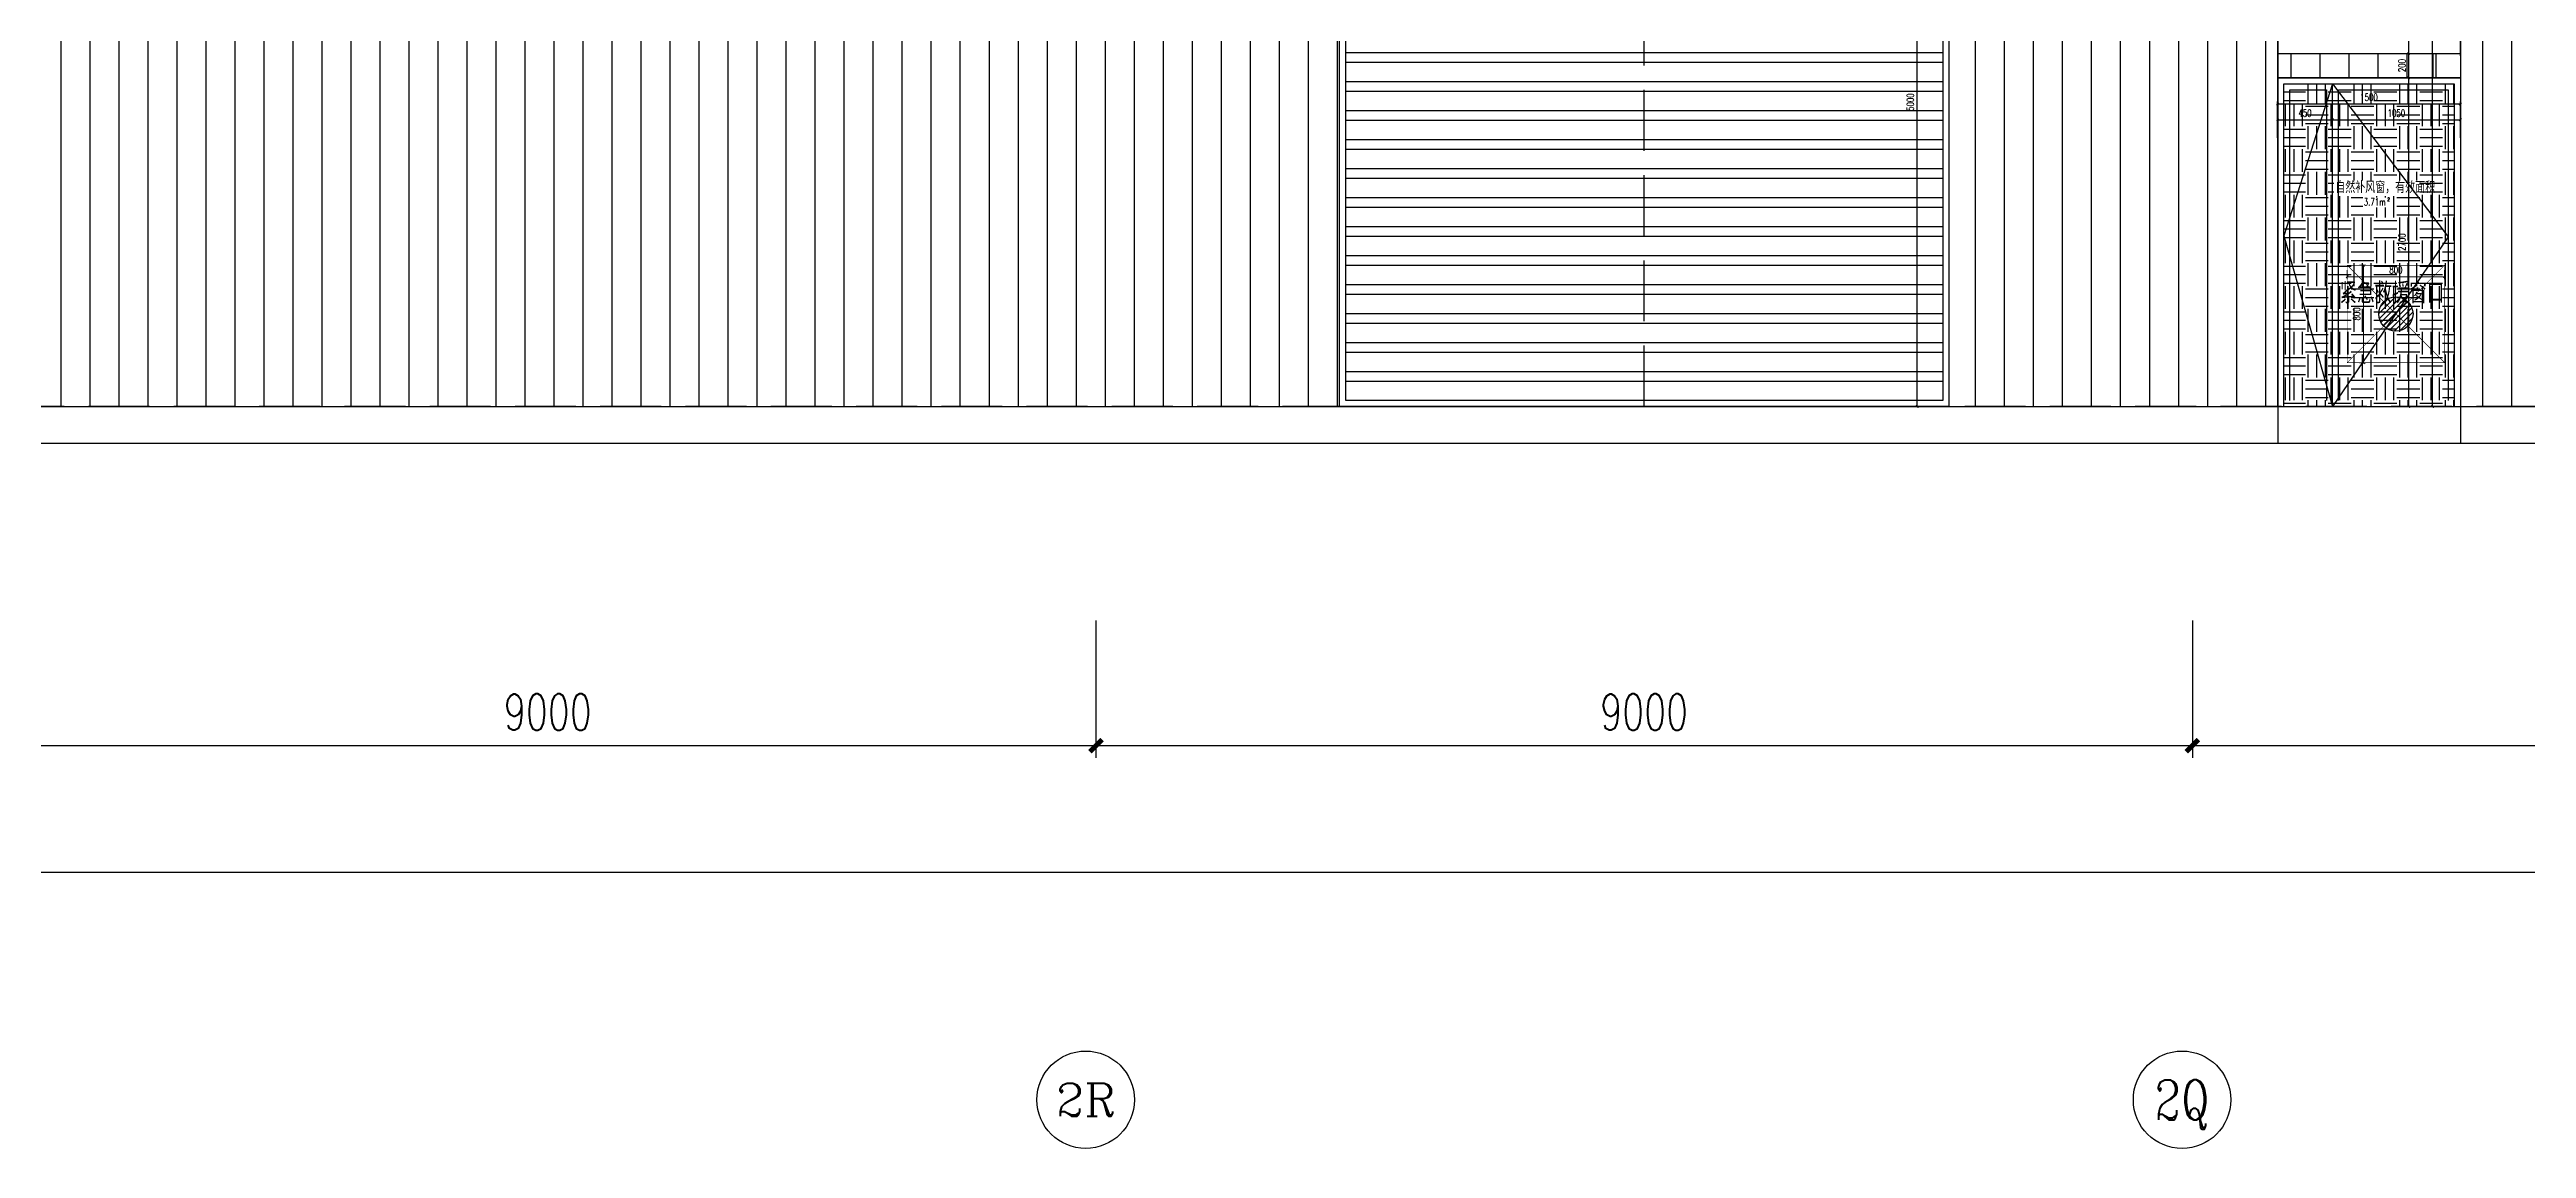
# Model space of a CAD drawing. Extents: x -2377130 to 293730, y -2 to 754590.
# Drawn here: x -1090611 to -1070279, y 511145 to 520169 of the extents above; entities that cross this region are included whole.
import ezdxf
from ezdxf.enums import TextEntityAlignment as Align

# ---------------------------------------------------------------- set-up
doc = ezdxf.new("R2010")
doc.units = 0
doc.header["$LTSCALE"] = 1000
doc.header["$MEASUREMENT"] = 0
for name, pattern in [('__DASH', [0.35, 0.25, -0.1]), ('DASH', [0.35, 0.25, -0.1]), ('DOTE', [2.42, 2, -0.2, 0.02, -0.2])]:
    doc.linetypes.add(name, pattern=pattern)
doc.layers.get('Defpoints').update_dxf_attribs({"color": 210})
for name, color, linetype in [('A-AXIS-D', 1, 'Continuous'), ('A-AXIS-DOTE', 14, 'DOTE'), ('A-HATCH-2', 251, 'Continuous'), ('A-LIN-V', 9, 'Continuous'), ('A-WINDOW', 140, 'Continuous'), ('A-彩色打印层', 22, 'Continuous'), ('A-门窗表显示尺寸', 160, 'Continuous'), ('AS-WALL', 40, 'Continuous'), ('AXIS', 3, 'Continuous'), ('PUB_DIM', 3, 'Continuous'), ('PUB_TEXT', 7, 'Continuous'), ('SPACE', 7, 'Continuous'), ('SPACE_HATCH', 8, 'Continuous')]:
    doc.layers.add(name, color=color, linetype=linetype)
doc.layers.add('A-WALL-HATCH', color=8, linetype='Continuous', lineweight=13)
doc.styles.add('_TCH_AXIS', font='COMPLEX', dxfattribs={"bigfont": 'GBCBIG'})
doc.styles.add('_TCH_DIM_T3', font='SIMPLEX', dxfattribs={"width": 0.705882, "bigfont": 'GBCBIG'})
doc.styles.add('_TCH_SPACE', font='SIMPLEX', dxfattribs={"height": 5, "bigfont": 'GBCBIG'})
doc.styles.add('A-DIM_T3', font='SIMPLEX', dxfattribs={"width": 0.705882, "bigfont": 'GBCBIG'})
doc.styles.add('STYLE1', font='')
doc.styles.get('STYLE1').set_extended_font_data('SimSun')
doc.dimstyles.new('_TCH_ARCH&&100', dxfattribs={"dimtxt": 297.5, "dimasz": 100, "dimexe": 100, "dimexo": 100, "dimgap": 126.25, "dimtad": 1, "dimdec": 0, "dimzin": 0, "dimdsep": 46, "dimtxsty": '_TCH_DIM_T3', "dimblk": 'ARCHTICK', "dimcen": 0.09, "dimclrt": 7, "dimazin": 2, "dimtfac": 1, "dimtdec": 0, "dimtix": 1, "dimtmove": 2, "dimatfit": 3, "dimfxl": 0, "dimtolj": 1, "dimtzin": 0, "dimarcsym": 0})
doc.dimstyles.new('_TCH_ARCH&&20', dxfattribs={"dimtxt": 59.5, "dimasz": 20, "dimexe": 20, "dimexo": 20, "dimgap": 25.25, "dimtad": 1, "dimdec": 0, "dimzin": 0, "dimdsep": 46, "dimtxsty": '_TCH_DIM_T3', "dimblk": 'ARCHTICK', "dimcen": 0.09, "dimclrt": 7, "dimazin": 2, "dimtfac": 1, "dimtdec": 0, "dimtix": 1, "dimtmove": 2, "dimatfit": 3, "dimfxl": 0, "dimtolj": 1, "dimtzin": 0, "dimarcsym": 0})
doc.dimstyles.new('A-DIM&&20', dxfattribs={"dimtxt": 59.5, "dimasz": 20, "dimexe": 20, "dimexo": 20, "dimgap": 25.25, "dimtad": 1, "dimdec": 0, "dimzin": 0, "dimdsep": 46, "dimtxsty": 'A-DIM_T3', "dimblk": 'ARCHTICK', "dimcen": 0.09, "dimclrt": 7, "dimazin": 2, "dimtfac": 1, "dimtdec": 0, "dimtix": 1, "dimtmove": 2, "dimatfit": 3, "dimfxl": 0, "dimtolj": 1, "dimtzin": 0, "dimarcsym": 0})

# ---------------------------------------------------------------- blocks, each defined once
blk = doc.blocks.new('_ArchTick')
at = {"color": 0, "linetype": 'ByBlock', "const_width": 0.4}
blk.add_lwpolyline([(-0.5, -0.5), (0.5, 0.5)], dxfattribs=at)
blk = doc.blocks.new('*D1118')
at = {"layer": 'A-AXIS-D', "color": 0, "lineweight": -2}
for p, q in [((-1104221, 515480), (-1104221, 513313)), ((-946221, 515480), (-946221, 513313)), ((-1104221, 513413), (-946221, 513413))]:
    blk.add_line(p, q, dxfattribs=at)
at = {"layer": 'Defpoints', "color": 0}
for p in [(-1104221, 515580), (-946221, 515580), (-946221, 513413)]:
    blk.add_point(p, dxfattribs=at)
at = {"layer": 'A-AXIS-D', "color": 0, "lineweight": -2, "xscale": 100, "yscale": 100, "zscale": 100, "rotation": 180}
blk.add_blockref('_ArchTick', (-1104221, 513413), dxfattribs=at)
at = {"layer": 'A-AXIS-D', "color": 0, "lineweight": -2, "xscale": 100, "yscale": 100, "zscale": 100}
blk.add_blockref('_ArchTick', (-946221, 513413), dxfattribs=at)
at = {"layer": 'A-AXIS-D', "color": 7, "insert": (-1025221, 513688), "char_height": 297.5, "attachment_point": 5, "style": '_TCH_DIM_T3'}
blk.add_mtext('\\A1;158000', dxfattribs=at)
blk = doc.blocks.new('*D1085')
at = {"layer": 'A-AXIS-D', "color": 0, "lineweight": -2}
for p, q in [((-1091021, 515480), (-1091021, 514353)), ((-1082021, 515480), (-1082021, 514353)), ((-1091021, 514453), (-1082021, 514453))]:
    blk.add_line(p, q, dxfattribs=at)
at = {"layer": 'Defpoints', "color": 0}
for p in [(-1091021, 515580), (-1082021, 515580), (-1082021, 514453)]:
    blk.add_point(p, dxfattribs=at)
at = {"layer": 'A-AXIS-D', "color": 0, "lineweight": -2, "xscale": 100, "yscale": 100, "zscale": 100, "rotation": 180}
blk.add_blockref('_ArchTick', (-1091021, 514453), dxfattribs=at)
at = {"layer": 'A-AXIS-D', "color": 0, "lineweight": -2, "xscale": 100, "yscale": 100, "zscale": 100}
blk.add_blockref('_ArchTick', (-1082021, 514453), dxfattribs=at)
at = {"layer": 'A-AXIS-D', "color": 7, "insert": (-1086521, 514728), "char_height": 297.5, "attachment_point": 5, "style": '_TCH_DIM_T3'}
blk.add_mtext('\\A1;9000', dxfattribs=at)
blk = doc.blocks.new('*D1084')
at = {"layer": 'A-AXIS-D', "color": 0, "lineweight": -2}
for p, q in [((-1082021, 515480), (-1082021, 514353)), ((-1073021, 515480), (-1073021, 514353)), ((-1082021, 514453), (-1073021, 514453))]:
    blk.add_line(p, q, dxfattribs=at)
at = {"layer": 'Defpoints', "color": 0}
for p in [(-1082021, 515580), (-1073021, 515580), (-1073021, 514453)]:
    blk.add_point(p, dxfattribs=at)
at = {"layer": 'A-AXIS-D', "color": 0, "lineweight": -2, "xscale": 100, "yscale": 100, "zscale": 100, "rotation": 180}
blk.add_blockref('_ArchTick', (-1082021, 514453), dxfattribs=at)
at = {"layer": 'A-AXIS-D', "color": 0, "lineweight": -2, "xscale": 100, "yscale": 100, "zscale": 100}
blk.add_blockref('_ArchTick', (-1073021, 514453), dxfattribs=at)
at = {"layer": 'A-AXIS-D', "color": 7, "insert": (-1077521, 514728), "char_height": 297.5, "attachment_point": 5, "style": '_TCH_DIM_T3'}
blk.add_mtext('\\A1;9000', dxfattribs=at)
blk = doc.blocks.new('*D1083')
at = {"layer": 'A-AXIS-D', "color": 0, "lineweight": -2}
for p, q in [((-1073021, 515480), (-1073021, 514353)), ((-1064021, 515480), (-1064021, 514353)), ((-1073021, 514453), (-1064021, 514453))]:
    blk.add_line(p, q, dxfattribs=at)
at = {"layer": 'Defpoints', "color": 0}
for p in [(-1073021, 515580), (-1064021, 515580), (-1064021, 514453)]:
    blk.add_point(p, dxfattribs=at)
at = {"layer": 'A-AXIS-D', "color": 0, "lineweight": -2, "xscale": 100, "yscale": 100, "zscale": 100, "rotation": 180}
blk.add_blockref('_ArchTick', (-1073021, 514453), dxfattribs=at)
at = {"layer": 'A-AXIS-D', "color": 0, "lineweight": -2, "xscale": 100, "yscale": 100, "zscale": 100}
blk.add_blockref('_ArchTick', (-1064021, 514453), dxfattribs=at)
at = {"layer": 'A-AXIS-D', "color": 7, "insert": (-1068521, 514728), "char_height": 297.5, "attachment_point": 5, "style": '_TCH_DIM_T3'}
blk.add_mtext('\\A1;9000', dxfattribs=at)
blk = doc.blocks.new('*D756')
at = {"layer": 'A-门窗表显示尺寸', "color": 0, "lineweight": -2}
for p, q in [((-1075041, 522237), (-1075301, 522237)), ((-1075281, 517237), (-1075281, 522237)), ((-1075041, 517237), (-1075301, 517237))]:
    blk.add_line(p, q, dxfattribs=at)
at = {"layer": 'Defpoints', "color": 0}
for p in [(-1075281, 522237), (-1075021, 522237), (-1075021, 517237)]:
    blk.add_point(p, dxfattribs=at)
at = {"layer": 'A-门窗表显示尺寸', "color": 0, "lineweight": -2, "xscale": 20, "yscale": 20, "zscale": 20}
for p, rotation in [((-1075281, 522237), 90), ((-1075281, 517237), 270)]:
    blk.add_blockref('_ArchTick', p, dxfattribs=dict(at, rotation=rotation))
at = {"layer": 'A-门窗表显示尺寸', "color": 7, "insert": (-1075336, 519737), "char_height": 59.5, "attachment_point": 5, "rotation": 90, "style": 'A-DIM_T3'}
blk.add_mtext('\\A1;5000', dxfattribs=at)
blk = doc.blocks.new('*D898')
at = {"layer": 'A-门窗表显示尺寸', "color": 0, "lineweight": -2}
for p, q in [((-1071395, 520137), (-1071225, 520137)), ((-1071245, 519937), (-1071245, 520137)), ((-1071395, 519937), (-1071225, 519937))]:
    blk.add_line(p, q, dxfattribs=at)
at = {"layer": 'Defpoints', "color": 0}
for p in [(-1071415, 520137), (-1071245, 520137), (-1071415, 519937)]:
    blk.add_point(p, dxfattribs=at)
at = {"layer": 'A-门窗表显示尺寸', "color": 0, "lineweight": -2, "xscale": 20, "yscale": 20, "zscale": 20}
for p, rotation in [((-1071245, 520137), 90), ((-1071245, 519937), 270)]:
    blk.add_blockref('_ArchTick', p, dxfattribs=dict(at, rotation=rotation))
at = {"layer": 'A-门窗表显示尺寸', "color": 7, "insert": (-1071300, 520037), "char_height": 59.5, "attachment_point": 5, "rotation": 90, "style": '_TCH_DIM_T3'}
blk.add_mtext('\\A1;200', dxfattribs=at)
blk = doc.blocks.new('*D899')
at = {"layer": 'A-门窗表显示尺寸', "color": 0, "lineweight": -2}
for p, q in [((-1071395, 521237), (-1071225, 521237)), ((-1071245, 520137), (-1071245, 521237)), ((-1071395, 520137), (-1071225, 520137))]:
    blk.add_line(p, q, dxfattribs=at)
at = {"layer": 'Defpoints', "color": 0}
for p in [(-1071415, 521237), (-1071245, 521237), (-1071415, 520137)]:
    blk.add_point(p, dxfattribs=at)
at = {"layer": 'A-门窗表显示尺寸', "color": 0, "lineweight": -2, "xscale": 20, "yscale": 20, "zscale": 20}
for p, rotation in [((-1071245, 521237), 90), ((-1071245, 520137), 270)]:
    blk.add_blockref('_ArchTick', p, dxfattribs=dict(at, rotation=rotation))
at = {"layer": 'A-门窗表显示尺寸', "color": 7, "insert": (-1071300, 520687), "char_height": 59.5, "attachment_point": 5, "rotation": 90, "style": '_TCH_DIM_T3'}
blk.add_mtext('\\A1;1100', dxfattribs=at)
blk = doc.blocks.new('*D904')
at = {"layer": 'A-门窗表显示尺寸', "color": 0, "lineweight": -2}
for p, q in [((-1071375, 525637), (-1071030, 525637)), ((-1071050, 517237), (-1071050, 525637)), ((-1071375, 517237), (-1071030, 517237))]:
    blk.add_line(p, q, dxfattribs=at)
at = {"layer": 'Defpoints', "color": 0}
for p in [(-1071395, 525637), (-1071050, 525637), (-1071395, 517237)]:
    blk.add_point(p, dxfattribs=at)
at = {"layer": 'A-门窗表显示尺寸', "color": 0, "lineweight": -2, "xscale": 20, "yscale": 20, "zscale": 20}
for p, rotation in [((-1071050, 525637), 90), ((-1071050, 517237), 270)]:
    blk.add_blockref('_ArchTick', p, dxfattribs=dict(at, rotation=rotation))
at = {"layer": 'A-门窗表显示尺寸', "color": 7, "insert": (-1071105, 521437), "char_height": 59.5, "attachment_point": 5, "rotation": 90, "style": '_TCH_DIM_T3'}
blk.add_mtext('\\A1;8400', dxfattribs=at)
blk = doc.blocks.new('*D636')
at = {"layer": 'Defpoints', "color": 0}
for p in [(-1646821, 507410), (-1646021, 507410), (-1646021, 507337)]:
    blk.add_point(p, dxfattribs=at)
at = {"layer": 'PUB_DIM', "color": 0, "lineweight": -2}
for p, q in [((-1646821, 507390), (-1646821, 507317)), ((-1646821, 507337), (-1646021, 507337)), ((-1646021, 507390), (-1646021, 507317))]:
    blk.add_line(p, q, dxfattribs=at)
at = {"layer": 'PUB_DIM', "color": 0, "lineweight": -2, "xscale": 20, "yscale": 20, "zscale": 20, "rotation": 180}
blk.add_blockref('_ArchTick', (-1646821, 507337), dxfattribs=at)
at = {"layer": 'PUB_DIM', "color": 0, "lineweight": -2, "xscale": 20, "yscale": 20, "zscale": 20}
blk.add_blockref('_ArchTick', (-1646021, 507337), dxfattribs=at)
at = {"layer": 'PUB_DIM', "color": 7, "insert": (-1646421, 507392), "char_height": 59.5, "attachment_point": 5, "style": '_TCH_DIM_T3'}
blk.add_mtext('\\A1;800', dxfattribs=at)
blk = doc.blocks.new('*D637')
at = {"layer": 'Defpoints', "color": 0}
for p in [(-1646740, 507431), (-1646688, 507431), (-1646740, 506631)]:
    blk.add_point(p, dxfattribs=at)
at = {"layer": 'PUB_DIM', "color": 0, "lineweight": -2}
for p, q in [((-1646720, 507431), (-1646668, 507431)), ((-1646688, 506631), (-1646688, 507431)), ((-1646720, 506631), (-1646668, 506631))]:
    blk.add_line(p, q, dxfattribs=at)
at = {"layer": 'PUB_DIM', "color": 0, "lineweight": -2, "xscale": 20, "yscale": 20, "zscale": 20}
for p, rotation in [((-1646688, 507431), 90), ((-1646688, 506631), 270)]:
    blk.add_blockref('_ArchTick', p, dxfattribs=dict(at, rotation=rotation))
at = {"layer": 'PUB_DIM', "color": 7, "insert": (-1646743, 507031), "char_height": 59.5, "attachment_point": 5, "rotation": 90, "style": '_TCH_DIM_T3'}
blk.add_mtext('\\A1;800', dxfattribs=at)
blk = doc.blocks.new('*D906')
at = {"layer": 'A-门窗表显示尺寸', "color": 0, "lineweight": -2}
for p, q in [((-1071381, 519937), (-1071225, 519937)), ((-1071245, 517237), (-1071245, 519937)), ((-1071381, 517237), (-1071225, 517237))]:
    blk.add_line(p, q, dxfattribs=at)
at = {"layer": 'Defpoints', "color": 0}
for p in [(-1071401, 519937), (-1071245, 519937), (-1071401, 517237)]:
    blk.add_point(p, dxfattribs=at)
at = {"layer": 'A-门窗表显示尺寸', "color": 0, "lineweight": -2, "xscale": 20, "yscale": 20, "zscale": 20}
for p, rotation in [((-1071245, 519937), 90), ((-1071245, 517237), 270)]:
    blk.add_blockref('_ArchTick', p, dxfattribs=dict(at, rotation=rotation))
at = {"layer": 'A-门窗表显示尺寸', "color": 7, "insert": (-1071300, 518587), "char_height": 59.5, "attachment_point": 5, "rotation": 90, "style": 'A-DIM_T3'}
blk.add_mtext('\\A1;2700', dxfattribs=at)
blk = doc.blocks.new('*D907')
at = {"layer": 'A-门窗表显示尺寸', "color": 0, "lineweight": -2}
for p, q in [((-1072321, 519443), (-1072321, 519612)), ((-1072321, 519592), (-1071871, 519592)), ((-1071871, 519443), (-1071871, 519612))]:
    blk.add_line(p, q, dxfattribs=at)
at = {"layer": 'Defpoints', "color": 0}
for p in [(-1071871, 519592), (-1072321, 519423), (-1071871, 519423)]:
    blk.add_point(p, dxfattribs=at)
at = {"layer": 'A-门窗表显示尺寸', "color": 0, "lineweight": -2, "xscale": 20, "yscale": 20, "zscale": 20, "rotation": 180}
blk.add_blockref('_ArchTick', (-1072321, 519592), dxfattribs=at)
at = {"layer": 'A-门窗表显示尺寸', "color": 0, "lineweight": -2, "xscale": 20, "yscale": 20, "zscale": 20}
blk.add_blockref('_ArchTick', (-1071871, 519592), dxfattribs=at)
at = {"layer": 'A-门窗表显示尺寸', "color": 7, "insert": (-1072096, 519647), "char_height": 59.5, "attachment_point": 5, "style": 'A-DIM_T3'}
blk.add_mtext('\\A1;450', dxfattribs=at)
blk = doc.blocks.new('*D908')
at = {"layer": 'A-门窗表显示尺寸', "color": 0, "lineweight": -2}
for p, q in [((-1071871, 519443), (-1071871, 519612)), ((-1071871, 519592), (-1070821, 519592)), ((-1070821, 519443), (-1070821, 519612))]:
    blk.add_line(p, q, dxfattribs=at)
at = {"layer": 'Defpoints', "color": 0}
for p in [(-1070821, 519592), (-1071871, 519423), (-1070821, 519423)]:
    blk.add_point(p, dxfattribs=at)
at = {"layer": 'A-门窗表显示尺寸', "color": 0, "lineweight": -2, "xscale": 20, "yscale": 20, "zscale": 20, "rotation": 180}
blk.add_blockref('_ArchTick', (-1071871, 519592), dxfattribs=at)
at = {"layer": 'A-门窗表显示尺寸', "color": 0, "lineweight": -2, "xscale": 20, "yscale": 20, "zscale": 20}
blk.add_blockref('_ArchTick', (-1070821, 519592), dxfattribs=at)
at = {"layer": 'A-门窗表显示尺寸', "color": 7, "insert": (-1071346, 519647), "char_height": 59.5, "attachment_point": 5, "style": 'A-DIM_T3'}
blk.add_mtext('\\A1;1050', dxfattribs=at)
blk = doc.blocks.new('*D909')
at = {"layer": 'A-门窗表显示尺寸', "color": 0, "lineweight": -2}
for p, q in [((-1072321, 519573), (-1072321, 519742)), ((-1072321, 519722), (-1070821, 519722)), ((-1070821, 519573), (-1070821, 519742))]:
    blk.add_line(p, q, dxfattribs=at)
at = {"layer": 'Defpoints', "color": 0}
for p in [(-1070821, 519722), (-1072321, 519553), (-1070821, 519553)]:
    blk.add_point(p, dxfattribs=at)
at = {"layer": 'A-门窗表显示尺寸', "color": 0, "lineweight": -2, "xscale": 20, "yscale": 20, "zscale": 20, "rotation": 180}
blk.add_blockref('_ArchTick', (-1072321, 519722), dxfattribs=at)
at = {"layer": 'A-门窗表显示尺寸', "color": 0, "lineweight": -2, "xscale": 20, "yscale": 20, "zscale": 20}
blk.add_blockref('_ArchTick', (-1070821, 519722), dxfattribs=at)
at = {"layer": 'A-门窗表显示尺寸', "color": 7, "insert": (-1071571, 519777), "char_height": 59.5, "attachment_point": 5, "style": 'A-DIM_T3'}
blk.add_mtext('\\A1;1500', dxfattribs=at)
blk = doc.blocks.new('w4243')
at = {"layer": 'A-彩色打印层'}
h = blk.add_hatch(dxfattribs=at)
h.set_pattern_fill('ANSI31', color=8, scale=20)
h.set_pattern_definition([(45, (-3059238.806, -1095315.762), (-22.4506403, 22.4506403), [])])
edge = h.paths.add_edge_path()
edge.add_arc((-1646421.1, 507031.1), 140.7, 0, 360)
at = {"layer": 'A-彩色打印层', "color": 8, "linetype": 'DASH', "const_width": 5}
blk.add_lwpolyline([(-1646821.1, 507431.1), (-1646021.1, 507431.1), (-1646021.1, 506631.1), (-1646821.1, 506631.1)], close=True, dxfattribs=at)
for points in [[(-1646821.1, 507431.1), (-1646021.1, 506631.1)], [(-1646021.1, 507431.1), (-1646821.1, 506631.1)]]:
    blk.add_lwpolyline(points, dxfattribs=at)
at = {"layer": 'A-彩色打印层', "color": 8, "ltscale": 0.5}
blk.add_circle((-1646421.1, 507031.1), 140.7, dxfattribs=at)
at = {"layer": 'AXIS', "color": 8, "linetype": 'Continuous', "style": 'STYLE1', "width": 0.7}
blk.add_text('紧急救援窗口', height=150, dxfattribs=at).set_placement((-1646882.7, 507134))
at = {"layer": 'PUB_DIM', "color": 8}
for p1, p2, distance, picture, middle in [((-1646821.1, 507410), (-1646021.1, 507410), -73.3, '*D636', (-1646421.1, 507391.7)), ((-1646739.9, 506631.1), (-1646739.9, 507431.1), -51.4, '*D637', (-1646743.4, 507031.1))]:
    dim = blk.add_aligned_dim(p1=p1, p2=p2, distance=distance, dimstyle='_TCH_ARCH&&20', dxfattribs=at)
    dim.commit()
    dim.dimension.update_dxf_attribs({"geometry": picture, "text_midpoint": middle})

msp = doc.modelspace()

# ---------------------------------------------------------------- hatches: boundary and pattern name
at = {"layer": 'A-HATCH-2'}
h = msp.add_hatch(dxfattribs=at)
h.set_pattern_fill('ANSI32', color=8, scale=50, angle=45)
h.set_pattern_definition([(180, (563459.5, 9e-10), (-1e-14, -238.125), []), (180, (563380.12, 79.38), (-1e-14, -238.125), [])])
h.paths.add_polyline_path([(-1079970.7, 522187.5), (-1075070.7, 522187.5), (-1075070.7, 517287.5), (-1079970.7, 517287.5)])
h = msp.add_hatch(dxfattribs=at)
h.set_pattern_fill('ANSI31', color=8, scale=150, angle=45)
h.set_pattern_definition([(90, (667769.73, -100), (-238.125, 0), [])])
h.paths.add_polyline_path([(-1072320.7, 520137.5), (-1070820.7, 520137.5), (-1070820.7, 519937.5), (-1072320.7, 519937.5)])
at = {"layer": 'SPACE_HATCH'}
h = msp.add_hatch(dxfattribs=at)
h.set_pattern_fill('土壤', color=8, scale=50, style=0)
h.set_pattern_definition([(0, (750219.73, -5e-08), (187.5, 187.5), [187.5, -187.5]), (0, (750219.73, 70.31), (187.5, 187.5), [187.5, -187.5]), (0, (750219.73, 140.62), (187.5, 187.5), [187.5, -187.5]), (90, (750243.17, 164.06), (-187.5, 187.5), [187.5, -187.5]), (90, (750313.48, 164.06), (-187.5, 187.5), [187.5, -187.5]), (90, (750383.8, 164.06), (-187.5, 187.5), [187.5, -187.5])])
h.paths.add_polyline_path([(-1070870.7, 517237.5), (-1072270.7, 517237.5), (-1072270.7, 519887.5), (-1070870.7, 519887.5)])
h.paths.add_polyline_path([(-1071860.9, 518964), (-1071156.4, 518964), (-1071156.4, 519094), (-1071860.9, 519094)])
h.paths.add_polyline_path([(-1071622.1, 518870.8), (-1071396.7, 518870.8), (-1071396.7, 518955), (-1071622.1, 518955)])

# ---------------------------------------------------------------- linework, layer by layer
at = {"layer": 'A-AXIS-D', "color": 8}
for centre in [(-1082105.6, 511544.7), (-1073105.6, 511544.7)]:
    msp.add_circle(centre, 400, dxfattribs=at)
at = {"layer": 'A-AXIS-DOTE', "color": 8, "linetype": '__DASH', "ltscale": 2}
for p, q in [((-1077520.7, 517237.5), (-1077520.7, 522237.5)), ((-940690, 517237.5), (-1111279.8, 517237.5))]:
    msp.add_line(p, q, dxfattribs=at)
at = {"layer": 'A-HATCH-2', "color": 8, "linetype": 'Continuous'}
for p, q in [((-1090516.4, 517237.5), (-1090516.4, 534887.5)), ((-1090278.3, 517237.5), (-1090278.3, 534887.5)), ((-1090040.2, 517237.5), (-1090040.2, 534887.5)), ((-1089802.1, 517237.5), (-1089802.1, 534887.5)), ((-1089563.9, 517237.5), (-1089563.9, 534887.5)), ((-1089325.8, 517237.5), (-1089325.8, 534887.5)), ((-1089087.7, 517237.5), (-1089087.7, 534887.5)), ((-1088849.6, 517237.5), (-1088849.6, 534887.5)), ((-1088611.4, 517237.5), (-1088611.4, 534887.5)), ((-1088373.3, 517237.5), (-1088373.3, 534887.5)), ((-1088135.2, 517237.5), (-1088135.2, 534887.5)), ((-1087897.1, 517237.5), (-1087897.1, 534887.5)), ((-1087658.9, 517237.5), (-1087658.9, 534887.5)), ((-1087420.8, 517237.5), (-1087420.8, 534887.5)), ((-1087182.7, 517237.5), (-1087182.7, 534887.5)), ((-1086944.6, 517237.5), (-1086944.6, 534887.5)), ((-1086706.4, 517237.5), (-1086706.4, 534887.5)), ((-1086468.3, 517237.5), (-1086468.3, 534887.5)), ((-1086230.2, 517237.5), (-1086230.2, 534887.5)), ((-1085992.1, 517237.5), (-1085992.1, 534887.5)), ((-1085753.9, 517237.5), (-1085753.9, 534887.5)), ((-1085515.8, 517237.5), (-1085515.8, 534887.5)), ((-1085277.7, 517237.5), (-1085277.7, 534887.5)), ((-1085039.6, 517237.5), (-1085039.6, 534887.5)), ((-1084801.4, 517237.5), (-1084801.4, 534887.5)), ((-1084563.3, 517237.5), (-1084563.3, 534887.5)), ((-1084325.2, 517237.5), (-1084325.2, 534887.5)), ((-1084087.1, 517237.5), (-1084087.1, 534887.5)), ((-1083848.9, 517237.5), (-1083848.9, 534887.5)), ((-1083610.8, 517237.5), (-1083610.8, 534887.5)), ((-1083372.7, 517237.5), (-1083372.7, 534887.5)), ((-1083134.6, 517237.5), (-1083134.6, 534887.5)), ((-1082896.4, 517237.5), (-1082896.4, 534887.5)), ((-1082658.3, 517237.5), (-1082658.3, 534887.5)), ((-1082420.2, 517237.5), (-1082420.2, 534887.5)), ((-1082182.1, 517237.5), (-1082182.1, 534887.5)), ((-1081943.9, 517237.5), (-1081943.9, 534887.5)), ((-1081705.8, 517237.5), (-1081705.8, 534887.5)), ((-1081467.7, 517237.5), (-1081467.7, 534887.5)), ((-1081229.6, 517237.5), (-1081229.6, 534887.5)), ((-1080991.4, 517237.5), (-1080991.4, 534887.5)), ((-1080753.3, 517237.5), (-1080753.3, 534887.5)), ((-1080515.2, 517237.5), (-1080515.2, 534887.5)), ((-1080277.1, 517237.5), (-1080277.1, 534887.5)), ((-1080038.9, 517237.5), (-1080038.9, 534887.5)), ((-1074800.2, 517237.5), (-1074800.2, 534887.5)), ((-1074562.1, 517237.5), (-1074562.1, 534887.5)), ((-1074323.9, 517237.5), (-1074323.9, 534887.5)), ((-1074085.8, 517237.5), (-1074085.8, 534887.5)), ((-1073847.7, 517237.5), (-1073847.7, 534887.5)), ((-1073609.6, 517237.5), (-1073609.6, 534887.5)), ((-1073371.4, 517237.5), (-1073371.4, 534887.5)), ((-1073133.3, 517237.5), (-1073133.3, 534887.5)), ((-1072895.2, 517237.5), (-1072895.2, 534887.5)), ((-1072657.1, 517237.5), (-1072657.1, 534887.5)), ((-1072418.9, 517237.5), (-1072418.9, 534887.5)), ((-1070635.7, 517237.5), (-1070635.7, 534887.5)), ((-1070397.6, 517237.5), (-1070397.6, 534887.5))]:
    msp.add_line(p, q, dxfattribs=at)
at = {"layer": 'A-LIN-V', "color": 8}
for p, q in [((-1072320.7, 534887.5), (-1072320.7, 516937.5)), ((-1070820.7, 534887.5), (-1070820.7, 516937.5)), ((-1072320.7, 520137.5), (-1070920.7, 520137.5)), ((-1104220.7, 517237.5), (-946220.7, 517237.5))]:
    msp.add_line(p, q, dxfattribs=at)
msp.add_lwpolyline([(-1080020.7, 522237.5), (-1075020.7, 522237.5), (-1075020.7, 517237.5), (-1080020.7, 517237.5)], close=True, dxfattribs=at)
at = {"layer": 'A-WALL-HATCH', "color": 8}
msp.add_line((-1071044.6, 519937.5), (-1071044.6, 520137.5), dxfattribs=at)
at = {"layer": 'A-WINDOW', "color": 8}
for p, q in [((-1072320.7, 520117.5), (-1072320.7, 525637.5)), ((-1070820.7, 520117.5), (-1070820.7, 525637.5)), ((-1072320.7, 520137.5), (-1070820.7, 520137.5)), ((-1072320.7, 519937.5), (-1070820.7, 519937.5)), ((-1072320.7, 517237.5), (-1072320.7, 519937.5)), ((-1070820.7, 519937.5), (-1070820.7, 517237.5)), ((-1072270.7, 517237.5), (-1072270.7, 519887.5)), ((-1072270.7, 519887.5), (-1071870.7, 519887.5)), ((-1072220.7, 517287.5), (-1072220.7, 519837.5)), ((-1072220.7, 519837.5), (-1071920.7, 519837.5)), ((-1071920.7, 519837.5), (-1071920.7, 517287.5)), ((-1071870.7, 517237.5), (-1071870.7, 519887.5)), ((-1071870.7, 519887.5), (-1070870.7, 519887.5)), ((-1071820.3, 517287.5), (-1071820.3, 519837.5)), ((-1071820.3, 519837.5), (-1070920.7, 519837.5)), ((-1070920.7, 519837.5), (-1070920.7, 517287.5)), ((-1070870.7, 519887.5), (-1070870.7, 517237.5))]:
    msp.add_line(p, q, dxfattribs=at)
msp.add_lwpolyline([(-1072320.7, 520137.5), (-1070820.7, 520137.5), (-1070820.7, 519937.5), (-1072320.7, 519937.5)], close=True, dxfattribs=at)
for points in [[(-1071870.7, 519887.5), (-1072270.7, 518640), (-1071870.7, 517237.5)], [(-1071870.7, 519887.5), (-1070920.7, 518630), (-1071870.7, 517237.5)]]:
    msp.add_lwpolyline(points, dxfattribs=at)
at = {"layer": 'A-门窗表显示尺寸', "color": 8}
msp.add_lwpolyline([(-1079970.7, 522187.5), (-1075070.7, 522187.5), (-1075070.7, 517287.5), (-1079970.7, 517287.5)], close=True, dxfattribs=at)
at = {"layer": 'AS-WALL', "color": 8}
msp.add_line((-1111279.8, 516937.5), (-940690, 516937.5), dxfattribs=at)

# ---------------------------------------------------------------- block references
at = {"layer": 'A-WALL-HATCH', "color": 8}
msp.add_blockref('w4243', (575070.6, 10966.4), dxfattribs=at)

# ---------------------------------------------------------------- texts
at = {"layer": 'PUB_TEXT', "color": 8, "style": '_TCH_AXIS'}
msp.add_text('2R', height=270.86, dxfattribs=at).set_placement((-1082350.6, 511409.3), (-1081860.5, 511409.3), align=Align.FIT)
at = {"layer": 'PUB_TEXT', "color": 8, "style": '_TCH_AXIS', "width": 0.807692}
msp.add_text('2Q', height=327.87, dxfattribs=at).set_placement((-1073332.6, 511380.8), (-1072878.6, 511380.8), align=Align.FIT)
at = {"layer": 'SPACE', "color": 8, "style": '_TCH_SPACE'}
msp.add_text('自然补风窗，有效面积', height=96.45, dxfattribs=at).set_placement((-1071847.9, 518990))
at = {"layer": 'SPACE', "color": 8, "style": '_TCH_SPACE', "width": 0.705882}
for s, height, p in [('3.71m', 59.5, (-1071613.7, 518887.6)), ('2', 29.8, (-1071421.7, 518922.6))]:
    msp.add_text(s, height=height, dxfattribs=at).set_placement(p)

# ---------------------------------------------------------------- dimensions: what is measured, and where the dimension line sits
at = {"layer": 'A-AXIS-D', "color": 8}
for base, p1, p2, picture, middle in [((-946220.7, 513413.4), (-1104220.7, 515580), (-946220.7, 515580), '*D1118', (-1025220.7, 513688.4)), ((-1082020.7, 514453.4), (-1091020.7, 515580), (-1082020.7, 515580), '*D1085', (-1086520.7, 514728.4)), ((-1073020.7, 514453.4), (-1082020.7, 515580), (-1073020.7, 515580), '*D1084', (-1077520.7, 514728.4)), ((-1064020.7, 514453.4), (-1073020.7, 515580), (-1064020.7, 515580), '*D1083', (-1068520.7, 514728.4))]:
    dim = msp.add_linear_dim(base=base, p1=p1, p2=p2, angle=0, dimstyle='_TCH_ARCH&&100', override={"dimgap": 0}, dxfattribs=at)
    dim.commit()
    dim.dimension.update_dxf_attribs({"geometry": picture, "text_midpoint": middle, "dimtype": 161})
at = {"layer": 'A-门窗表显示尺寸', "color": 8}
for p1, p2, distance, dimstyle, picture, middle in [((-1071394.6, 517237.5), (-1071394.6, 525637.5), -344.3, '_TCH_ARCH&&20', '*D904', (-1071105.3, 521437.5)), ((-1075020.7, 517237.5), (-1075020.7, 522237.5), 260.4, 'A-DIM&&20', '*D756', (-1075336.1, 519737.5)), ((-1071414.6, 520137.5), (-1071414.6, 521237.5), -170, '_TCH_ARCH&&20', '*D899', (-1071299.6, 520687.5)), ((-1071414.6, 519937.5), (-1071414.6, 520137.5), -170, '_TCH_ARCH&&20', '*D898', (-1071299.6, 520037.5)), ((-1071400.7, 517237.5), (-1071400.7, 519937.5), -156.1, 'A-DIM&&20', '*D906', (-1071299.6, 518587.5)), ((-1072320.7, 519552.5), (-1070820.7, 519552.5), 169.5, 'A-DIM&&20', '*D909', (-1071570.7, 519777)), ((-1072320.7, 519422.5), (-1071870.7, 519422.5), 169.5, 'A-DIM&&20', '*D907', (-1072095.7, 519647)), ((-1071870.7, 519422.5), (-1070820.7, 519422.5), 169.5, 'A-DIM&&20', '*D908', (-1071345.7, 519647))]:
    dim = msp.add_aligned_dim(p1=p1, p2=p2, distance=distance, dimstyle=dimstyle, dxfattribs=at)
    dim.commit()
    dim.dimension.update_dxf_attribs({"geometry": picture, "text_midpoint": middle})

doc.saveas('drawing.dxf')
